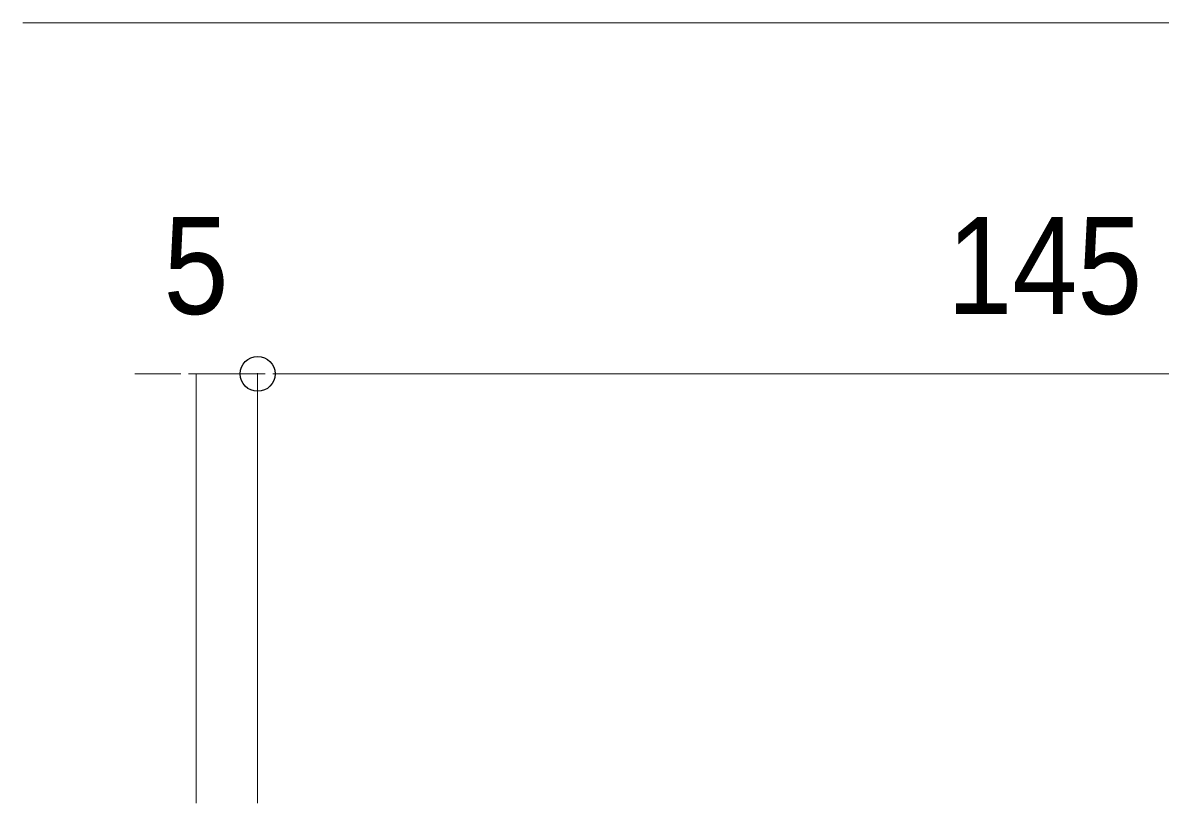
# Model space of a CAD drawing. Units: millimetres, scale not verified. Extents: x -12715 to 12220, y -3398 to 4210.
# Drawn here: x -3413.4 to -3320.7, y 2707.5 to 2771.2 of the extents above; entities that cross this region are included whole.
import ezdxf
from ezdxf.enums import TextEntityAlignment as Align

# ---------------------------------------------------------------- set-up
doc = ezdxf.new("R2010")
doc.units = ezdxf.units.MM
doc.header["$LTSCALE"] = 5.7
doc.header["$PDMODE"] = 32
doc.header["$PDSIZE"] = 2.85
for name, color, linetype, lineweight in [('0-2_文字', 4, 'Continuous', 9), ('0-3_寸法', 7, 'Continuous', 9), ('0-7_0', 4, 'Continuous', 9)]:
    doc.layers.add(name, color=color, linetype=linetype, lineweight=lineweight)
doc.layers.add('0-8_DEFPOINTS', color=7, linetype='Continuous')
doc.styles.add('Osaka', font='')
doc.styles.get('Osaka').set_extended_font_data('Osaka')

# ---------------------------------------------------------------- blocks, each defined once
blk = doc.blocks.new('_DOT')
at = {"layer": '0-7_0', "color": 7}
for p, q in [((-20, 0), (-40, 0)), ((-10, 0), (10, 0))]:
    blk.add_line(p, q, dxfattribs=at)

msp = doc.modelspace()

# ---------------------------------------------------------------- linework, layer by layer
at = {"layer": '0-2_文字'}
msp.add_line((-3244.377, 2771.165), (-3413.409, 2771.165), dxfattribs=at)
at = {"layer": '0-3_寸法'}
for p, q in [((-3401.769, 2742.549), (-3404.272, 2742.549)), ((-3399.265, 2707.549), (-3399.265, 2742.549)), ((-3399.265, 2742.549), (-3394.265, 2742.549)), ((-3394.265, 2707.549), (-3394.265, 2742.549)), ((-3394.265, 2707.549), (-3394.265, 2742.549)), ((-3391.761, 2742.549), (-3251.769, 2742.549)), ((-3391.761, 2742.549), (-3389.258, 2742.549))]:
    msp.add_line(p, q, dxfattribs=at)
at = {"layer": '0-8_DEFPOINTS'}
msp.add_point((-3394.265, 2742.549), dxfattribs=at)

# ---------------------------------------------------------------- block references
at = {"layer": '0-3_寸法', "xscale": 0.06259308, "yscale": 0.06259308}
msp.add_blockref('_DOT', (-3399.265, 2742.549), dxfattribs=at)
at = {"layer": '0-3_寸法', "xscale": 0.06259308, "yscale": 0.06259308, "rotation": 180}
msp.add_blockref('_DOT', (-3394.265, 2742.549), dxfattribs=at)
msp.add_blockref('_DOT', (-3394.265, 2742.549), dxfattribs=at)

# ---------------------------------------------------------------- texts
at = {"layer": '0-3_寸法', "style": 'Osaka', "width": 0.9}
for s, p in [('5', (-3401.936, 2745.049)), ('145', (-3338.053, 2745.049))]:
    msp.add_text(s, height=7.918, dxfattribs=at).set_placement(p, align=Align.BOTTOM_LEFT)

doc.saveas('drawing.dxf')
